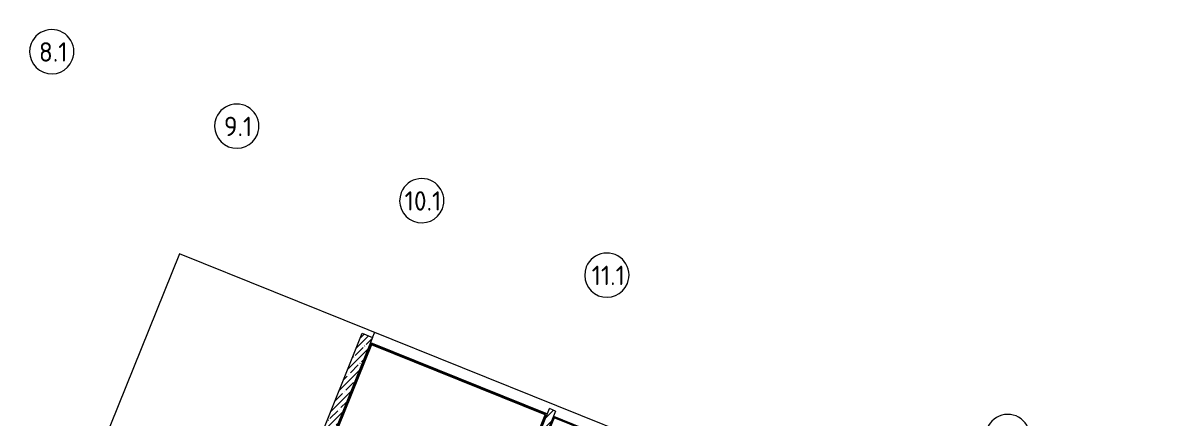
# Model space of a CAD drawing. Header units: millimetres. Extents: x -584918 to 2941280, y 3000189 to 4229862.
# Drawn here: x -429302 to -408636, y 3505307 to 3512447 of the extents above; entities that cross this region are included whole.
import ezdxf

# ---------------------------------------------------------------- set-up
doc = ezdxf.new("R2010")
doc.units = ezdxf.units.MM
for name, color, linetype, lineweight in [('Оси', 7, 'Continuous', 0), ('Перекрытие', 7, 'Continuous', 0), ('Стены внутренние', 7, 'Continuous', 0), ('Стены несущие', 7, 'Continuous', 0), ('Стены отделка', 7, 'Continuous', 0), ('Стены перегородки', 7, 'Continuous', 0)]:
    doc.layers.add(name, color=color, linetype=linetype, lineweight=lineweight)
doc.styles.add('GOST Common_1', font='', dxfattribs={"height": 700})
doc.styles.get('GOST Common_1').set_extended_font_data('GOST Common')

# ---------------------------------------------------------------- blocks, each defined once
blk = doc.blocks.new('Ось сетки - Круг_Ø8 мм-6577-АР Этаж 00')
at = {"layer": 'Оси'}
for start, end in [(360, 180), (180, 360)]:
    blk.add_arc((0, 0), 4, start, end, dxfattribs=at)

msp = doc.modelspace()

# ---------------------------------------------------------------- hatches: boundary and pattern name
at = {"layer": 'Стены внутренние'}
h = msp.add_hatch(dxfattribs=at)
h.set_pattern_fill('FP_8', color=256, style=0, pattern_type=2)
h.set_pattern_definition([(45, (-434112.28, 3473620.18), (-114.04925, 114.04925), []), (45, (-433998.23, 3473620.18), (-114.04925, 114.04925), [201.612, -40.322, 3.353, -36.97])])
h.paths.add_polyline_path([(-426878.797, 3497118.103), (-422991.524, 3506764.3), (-423177.028, 3506839.055), (-427064.301, 3497192.858)])
h = msp.add_hatch(dxfattribs=at)
h.set_pattern_fill('FP_6', color=256, style=0, pattern_type=2)
h.set_pattern_definition([(45, (-434112.28, 3473620.18), (-235.7317, 235.7317), []), (45, (-433955.12, 3473620.18), (-235.7317, 235.7317), [])])
h.paths.add_polyline_path([(-421707.948, 3500425.054), (-419689.556, 3505433.656), (-419800.859, 3505478.509), (-421819.251, 3500469.907)])

# ---------------------------------------------------------------- linework, layer by layer
at = {"layer": 'Перекрытие'}
for p, q in [((-426478.718, 3508277.401), (-428534.487, 3503176.047)), ((-404232.323, 3499312.436), (-426478.718, 3508277.401)), ((-422991.524, 3506764.3), (-422954.146, 3506857.051))]:
    msp.add_line(p, q, dxfattribs=at)
at = {"layer": 'Стены внутренние'}
for p, q in [((-423012.289, 3506632.509), (-424970.877, 3501772.31)), ((-419877.275, 3505369.145), (-423012.289, 3506632.509)), ((-421835.863, 3500508.946), (-419877.275, 3505369.145))]:
    msp.add_line(p, q, dxfattribs=at)
at = {"layer": 'Стены несущие'}
for p, q in [((-427064.301, 3497192.858), (-423177.028, 3506839.055)), ((-423177.028, 3506839.055), (-422991.524, 3506764.3)), ((-422991.524, 3506764.3), (-426804.042, 3497303.607))]:
    msp.add_line(p, q, dxfattribs=at)
at = {"layer": 'Стены отделка'}
for p, q in [((-423017.826, 3506645.522), (-424983.89, 3501766.772)), ((-423028.901, 3506671.548), (-419838.236, 3505385.757)), ((-419864.262, 3505374.682), (-423017.826, 3506645.522)), ((-421830.325, 3500495.933), (-419864.262, 3505374.682)), ((-419715.859, 3505314.878), (-421681.922, 3500436.129)), ((-419726.934, 3505340.904), (-416916.552, 3504208.362)), ((-416942.578, 3504197.287), (-419715.859, 3505314.878))]:
    msp.add_line(p, q, dxfattribs=at)
at = {"layer": 'Стены перегородки'}
for p, q in [((-421819.251, 3500469.907), (-419800.859, 3505478.509)), ((-419689.556, 3505433.656), (-421707.948, 3500425.054)), ((-419689.556, 3505433.656), (-419800.859, 3505478.509))]:
    msp.add_line(p, q, dxfattribs=at)

# ---------------------------------------------------------------- block references
at = {"layer": 'Оси', "xscale": 99.99999999999994, "yscale": 99.99999999999994, "zscale": 99.99999999999994, "rotation": 338.0513009164571}
for p in [(-428781.591, 3511926.756), (-425442.523, 3510581.161), (-422103.454, 3509235.567), (-418764.386, 3507889.972), (-411529.739, 3504974.517)]:
    msp.add_blockref('Ось сетки - Круг_Ø8 мм-6577-АР Этаж 00', p, dxfattribs=at)

# ---------------------------------------------------------------- texts
at = {"layer": 'Оси', "char_height": 350, "attachment_point": 1, "style": 'GOST Common_1'}
for s, insert, width in [('8.1', (-429014.051, 3512097.145), 577.215), ('9.1', (-425674.983, 3510751.55), 577.215), ('10.1', (-422413.315, 3509405.955), 764.80987), ('11.1', (-419038.697, 3508060.361), 678.22762)]:
    msp.add_mtext(s, dxfattribs=dict(at, insert=insert, width=width))

doc.saveas('drawing.dxf')
